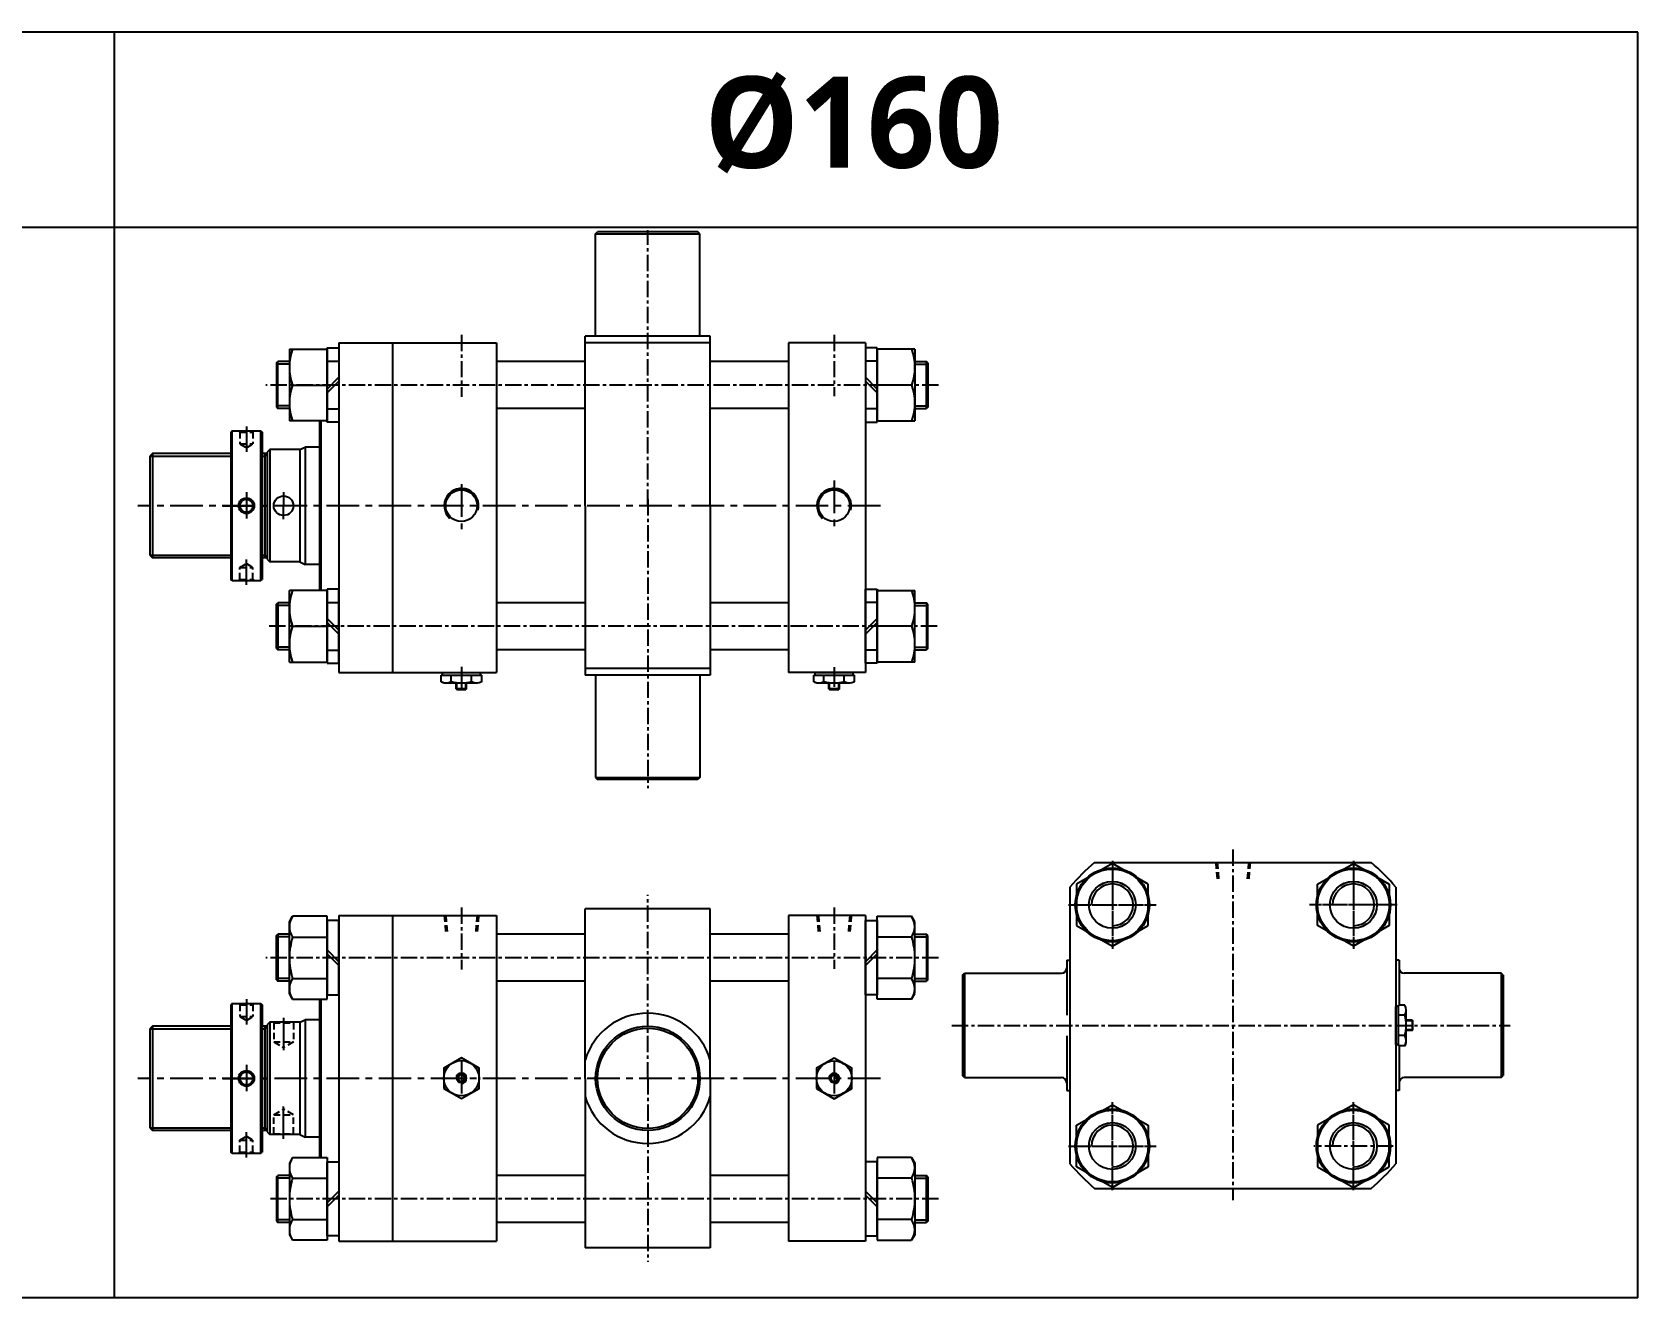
# Model space of a CAD drawing. Extents: x -819 to 5047, y 0 to 1986.
# Drawn here: x 2275 to 3507, y 0 to 971 of the extents above; entities that cross this region are included whole.
import ezdxf

# ---------------------------------------------------------------- set-up
doc = ezdxf.new("R2010")
doc.units = 0
doc.header["$LTSCALE"] = 10
doc.header["$MEASUREMENT"] = 0
for name, pattern in [('CENTER', [2, 1.25, -0.25, 0.25, -0.25]), ('CENTERX2', [4, 2.5, -0.5, 0.5, -0.5]), ('HIDDENX2', [0.75, 0.5, -0.25])]:
    doc.linetypes.add(name, pattern=pattern)
doc.layers.get('0').update_dxf_attribs({"linetype": 'CONTINUOUS'})
for name, color, linetype in [('CEN', 1, 'CENTERX2'), ('CENTER', 1, 'CENTER'), ('CL', 1, 'CENTER'), ('DIM', 2, 'CONTINUOUS'), ('HID', 2, 'HIDDENX2'), ('ML', 7, 'CONTINUOUS')]:
    doc.layers.add(name, color=color, linetype=linetype)
doc.styles.add('문자', font='romans.shx')

msp = doc.modelspace()

# ---------------------------------------------------------------- linework, layer by layer
for p, q in [((3507, 971), (0, 971)), ((2338, 0), (2338, 971)), ((3507, 0), (3507, 971)), ((3507, 821), (0, 821)), ((3507, 0), (0, 0)), ((3507, 0), (0, 0))]:
    msp.add_line(p, q)
at = {"color": 7, "linetype": 'Continuous'}
for p, q in [((2588.6, 472.7), (2588.6, 477.7)), ((2588.6, 477.7), (2594.9, 477.7)), ((2589.6, 477.7), (2589.6, 479.7)), ((2589.6, 479.7), (2618.8, 479.7)), ((2591.8, 471.7), (2616.6, 471.7)), ((2594.9, 477.7), (2619.8, 477.7)), ((2596.4, 472.7), (2596.4, 477.7)), ((2600.2, 472), (2600.2, 472)), ((2600.2, 467.2), (2600.2, 471.7)), ((2608.2, 467.2), (2608.2, 471.7)), ((2612, 472.7), (2612, 477.7)), ((2618.8, 477.7), (2618.8, 479.7)), ((2619.8, 472.7), (2619.8, 477.7)), ((2874.6, 472.7), (2874.6, 477.7)), ((2874.6, 477.7), (2880.9, 477.7)), ((2875.6, 477.7), (2875.6, 479.7)), ((2875.6, 479.7), (2904.8, 479.7)), ((2877.8, 471.7), (2902.6, 471.7)), ((2880.9, 477.7), (2905.8, 477.7)), ((2882.4, 472.7), (2882.4, 477.7)), ((2886.2, 472), (2886.2, 472)), ((2886.2, 467.2), (2886.2, 471.7)), ((2894.2, 467.2), (2894.2, 471.7)), ((2898, 472.7), (2898, 477.7)), ((2904.8, 477.7), (2904.8, 479.7)), ((2905.8, 472.7), (2905.8, 477.7)), ((2600.2, 467.2), (2600.7, 466.7)), ((2608.2, 467.2), (2600.2, 467.2)), ((2600.7, 466.7), (2607.7, 466.7)), ((2608.2, 467.2), (2607.7, 466.7)), ((2886.2, 467.2), (2886.7, 466.7)), ((2894.2, 467.2), (2886.2, 467.2)), ((2886.7, 466.7), (2893.7, 466.7)), ((2894.2, 467.2), (2893.7, 466.7)), ((3321.2, 194.4), (3321.2, 223.6)), ((3323.2, 223.6), (3321.2, 223.6)), ((3328.2, 224.6), (3323.2, 224.6)), ((3323.2, 199.7), (3323.2, 224.6)), ((3328.2, 216.8), (3323.2, 216.8)), ((3329.2, 196.6), (3329.2, 221.4)), ((3333.7, 213), (3329.2, 213)), ((3333.7, 213), (3334.2, 212.5)), ((3333.7, 213), (3333.7, 205)), ((3334.2, 205.5), (3334.2, 212.5)), ((3328.2, 201.2), (3323.2, 201.2)), ((3323.2, 193.4), (3323.2, 199.7)), ((3329, 205), (3329, 205)), ((3333.7, 205), (3329.2, 205)), ((3333.7, 205), (3334.2, 205.5)), ((3323.2, 194.4), (3321.2, 194.4)), ((3328.2, 193.4), (3323.2, 193.4))]:
    msp.add_line(p, q, dxfattribs=at)
for points in [[(2590.7, 160.7), (2604.2, 153), (2617.7, 160.7), (2617.7, 176.3), (2604.2, 184.1), (2590.7, 176.3)], [(2876.7, 160.6), (2890.2, 152.8), (2903.7, 160.6), (2903.7, 176.2), (2890.2, 184), (2876.7, 176.2)], [(2602.7, 171), (2601.3, 168.5), (2602.7, 166), (2605.6, 166), (2607.1, 168.5), (2605.6, 171)], [(2888.7, 170.9), (2887.3, 168.4), (2888.7, 165.9), (2891.6, 165.9), (2893.1, 168.4), (2891.6, 170.9)]]:
    msp.add_lwpolyline(points, close=True, dxfattribs=at)
for centre, radius in [((2604.2, 168.5), 13.5), ((2890.2, 168.4), 13.5), ((2604.2, 168.5), 3.5), ((2890.2, 168.4), 3.5)]:
    msp.add_circle(centre, radius, dxfattribs=at)
for centre, radius, start, end in [((2591.8, 477.4), 5.62, 235.6158, 270), ((2592.5, 480), 8.22, 241.7006, 298.2994), ((2604.2, 503.1), 31.3, 255.6172, 270.0141), ((2604.2, 503.1), 31.3, 269.9859, 284.3828), ((2615.9, 480), 8.22, 241.7006, 298.2994), ((2877.8, 477.4), 5.62, 235.6158, 270), ((2878.5, 480), 8.22, 241.7006, 298.2994), ((2890.2, 503.1), 31.3, 255.6172, 270.0141), ((2890.2, 503.1), 31.3, 269.9859, 284.3828), ((2901.9, 480), 8.22, 241.7006, 298.2994), ((3321, 220.7), 8.22, 331.7006, 28.2994), ((3297.9, 209), 31.3, 359.9859, 14.3828), ((3297.9, 209), 31.3, 345.6172, 0.0141), ((3321, 197.3), 8.22, 331.7006, 28.2994), ((3323.6, 196.6), 5.62, 325.6158, 0)]:
    msp.add_arc(centre, radius, start, end, dxfattribs=at)
at = {"layer": 'CEN'}
for p, q in [((2439.2, 668.5), (2439.2, 648.9)), ((2439.2, 618.2), (2439.2, 598)), ((2467.7, 618), (2467.7, 607.7)), ((2604.2, 624.1), (2604.2, 589.6)), ((2890.2, 627.1), (2890.2, 589.7)), ((2925.7, 607.7), (2355.8, 607.7)), ((2421, 607.7), (2456.3, 607.7)), ((2421, 607.7), (2456.3, 607.7)), ((2467.7, 597.3), (2467.7, 607.7)), ((2439.2, 547), (2439.2, 566.5)), ((2604.2, 484.1), (2604.2, 467.7)), ((2890.2, 483.9), (2890.2, 468.7)), ((2439.2, 229.2), (2439.2, 209.6)), ((2467.7, 214.9), (2467.7, 189.6)), ((2439.2, 178.9), (2439.2, 158.7)), ((2604.2, 181.8), (2604.2, 155.3)), ((2890.2, 181.8), (2890.2, 155.2)), ((2925.7, 168.4), (2355.8, 168.4)), ((2421, 168.4), (2456.3, 168.4)), ((2421, 168.4), (2456.3, 168.4)), ((2467.7, 121.9), (2467.7, 147)), ((2439.2, 107.7), (2439.2, 127.2))]:
    msp.add_line(p, q, dxfattribs=at)
at = {"layer": 'CENTER'}
for p, q in [((2747.2, 607.7), (2747.2, 819.2)), ((2970.2, 700.2), (2454.2, 700.2)), ((2747.2, 612.7), (2747.2, 390.9)), ((2969.2, 515.2), (2454.2, 515.2)), ((3196.2, 344), (3196.2, 74.9)), ((2747.2, 168.4), (2747.2, 309.1)), ((2980.5, 209), (3409, 209)), ((2747.2, 168.4), (2747.2, 27.7)), ((2970.2, 75.9), (2455.2, 75.9))]:
    msp.add_line(p, q, dxfattribs=at)
at = {"layer": 'CL'}
for p, q in [((3103.7, 335.2), (3103.7, 267.7)), ((3288.7, 335.2), (3288.7, 267.7)), ((3103.7, 331.9), (3103.7, 271)), ((3288.7, 331.9), (3288.7, 271)), ((3070, 301.5), (3137.4, 301.5)), ((3073.3, 301.5), (3134.2, 301.5)), ((3322.4, 301.5), (3255, 301.5)), ((3319.2, 301.5), (3258.3, 301.5)), ((3103.7, 82.7), (3103.7, 150.2)), ((3288.7, 82.7), (3288.7, 150.2)), ((3103.7, 86), (3103.7, 146.9)), ((3288.7, 86), (3288.7, 146.9)), ((3070, 116.5), (3137.4, 116.5)), ((3073.3, 116.5), (3134.2, 116.5)), ((3319.2, 116.5), (3258.3, 116.5))]:
    msp.add_line(p, q, dxfattribs=at)
at = {"layer": 'DIM'}
for p, q in [((2365.2, 645.7), (2427.2, 645.7)), ((2451.2, 645.7), (2453.2, 645.7)), ((2453.2, 645.7), (2455.2, 646.9)), ((2365.2, 569.7), (2427.2, 569.7)), ((2451.2, 569.7), (2453.2, 569.7)), ((2453.2, 569.7), (2455.2, 568.6)), ((2365.2, 206.4), (2427.2, 206.4)), ((2451.2, 206.4), (2453.2, 206.4)), ((2453.2, 206.4), (2455.2, 207.6)), ((2365.2, 130.4), (2427.2, 130.4)), ((2451.2, 130.4), (2453.2, 130.4)), ((2453.2, 130.4), (2455.2, 129.3))]:
    msp.add_line(p, q, dxfattribs=at)
for centre in [(2604.2, 607.7), (2890.2, 607.7)]:
    msp.add_arc(centre, 13.2, 344.9927, 228.1925, dxfattribs=at)
at = {"layer": 'HID'}
for p, q in [((2434.2, 664.2), (2433.2, 665.2)), ((2434.2, 664.2), (2434.2, 655.2)), ((2434.2, 664.2), (2444.2, 664.2)), ((2434.2, 655.2), (2444.2, 655.2)), ((2434.2, 655.2), (2439.2, 652.1)), ((2439.2, 652.1), (2444.2, 655.2)), ((2444.2, 664.2), (2445.2, 665.2)), ((2444.2, 664.2), (2444.2, 655.2)), ((2434.2, 560.2), (2439.2, 563.4)), ((2434.2, 551.2), (2434.2, 560.2)), ((2434.2, 560.2), (2444.2, 560.2)), ((2439.2, 563.4), (2444.2, 560.2)), ((2444.2, 551.2), (2444.2, 560.2)), ((2434.2, 551.2), (2433.2, 550.2)), ((2434.2, 551.2), (2444.2, 551.2)), ((2444.2, 551.2), (2445.2, 550.2)), ((3183, 334), (3184.2, 320)), ((3184.2, 334), (3185.4, 320)), ((3208.3, 334), (3207, 320)), ((3209.4, 334), (3208.2, 320)), ((2590.9, 293.4), (2592.2, 279.4)), ((2592.1, 293.4), (2593.3, 279.4)), ((2616.2, 293.4), (2615, 279.4)), ((2617.4, 293.4), (2616.2, 279.4)), ((2876.9, 293.4), (2878.2, 279.4)), ((2878.1, 293.4), (2879.3, 279.4)), ((2902.2, 293.4), (2901, 279.4)), ((2903.4, 293.4), (2902.2, 279.4)), ((2434.2, 224.9), (2433.2, 225.9)), ((2434.2, 224.9), (2434.2, 215.9)), ((2434.2, 224.9), (2444.2, 224.9)), ((2444.2, 224.9), (2445.2, 225.9)), ((2444.2, 224.9), (2444.2, 215.9)), ((2434.2, 215.9), (2444.2, 215.9)), ((2434.2, 215.9), (2439.2, 212.8)), ((2439.2, 212.8), (2444.2, 215.9)), ((2459.7, 211.4), (2460.2, 210.9)), ((2460.2, 210.9), (2460.2, 196.4)), ((2460.2, 210.9), (2475.2, 210.9)), ((2475.7, 211.4), (2475.2, 210.9)), ((2475.2, 210.9), (2475.2, 196.4)), ((2460.2, 196.4), (2475.2, 196.4)), ((2460.2, 196.4), (2467.7, 192.1)), ((2475.2, 196.4), (2467.7, 192.1)), ((2460.2, 140.4), (2467.7, 144.8)), ((2460.2, 140.4), (2475.2, 140.4)), ((2460.2, 125.9), (2460.2, 140.4)), ((2475.2, 140.4), (2467.7, 144.8)), ((2475.2, 125.9), (2475.2, 140.4)), ((2434.2, 120.9), (2439.2, 124.1)), ((2439.2, 124.1), (2444.2, 120.9)), ((2459.7, 125.4), (2460.2, 125.9)), ((2460.2, 125.9), (2475.2, 125.9)), ((2475.7, 125.4), (2475.2, 125.9)), ((2434.2, 111.9), (2433.2, 110.9)), ((2434.2, 111.9), (2434.2, 120.9)), ((2434.2, 120.9), (2444.2, 120.9)), ((2434.2, 111.9), (2444.2, 111.9)), ((2444.2, 111.9), (2444.2, 120.9)), ((2444.2, 111.9), (2445.2, 110.9))]:
    msp.add_line(p, q, dxfattribs=at)
at = {"layer": 'ML'}
for p, q in [((2707.2, 816.2), (2708.7, 817.7)), ((2707.2, 737.7), (2707.2, 816.2)), ((2707.2, 816.2), (2787.2, 816.2)), ((2785.7, 817.7), (2708.7, 817.7)), ((2787.2, 816.2), (2785.7, 817.7)), ((2787.2, 737.7), (2787.2, 816.2)), ((2472.2, 727.7), (2472.2, 672.7)), ((2472.2, 727.7), (2501.2, 727.7)), ((2501.2, 671.8), (2501.2, 728.7)), ((2501.2, 728.7), (2510.2, 728.7)), ((2501.2, 727.7), (2501.2, 672.7)), ((2510.2, 732.7), (2510.2, 479.7)), ((2510.2, 732.7), (2631.2, 732.7)), ((2510.2, 728.7), (2510.2, 671.8)), ((2551.2, 732.7), (2551.2, 479.7)), ((2631.2, 732.7), (2631.2, 479.7)), ((2795.2, 737.7), (2699.2, 737.7)), ((2699.2, 607.7), (2699.2, 737.7)), ((2795.2, 732.7), (2699.2, 732.7)), ((2795.2, 607.7), (2795.2, 737.7)), ((2914.2, 732.7), (2855.2, 732.7)), ((2855.2, 732.7), (2855.2, 479.7)), ((2914.2, 732.7), (2914.2, 479.7)), ((2923.2, 728.7), (2914.2, 728.7)), ((2914.2, 728.7), (2914.2, 671.8)), ((2923.2, 671.8), (2923.2, 728.7)), ((2952.2, 727.7), (2923.2, 727.7)), ((2923.2, 727.7), (2923.2, 672.7)), ((2952.2, 727.7), (2952.2, 672.7)), ((2462.2, 717.2), (2463.2, 718.2)), ((2462.2, 717.2), (2462.2, 683.2)), ((2472.2, 718.2), (2463.2, 718.2)), ((2463.2, 682.2), (2463.2, 718.2)), ((2501.2, 718.5), (2510.2, 718.5)), ((2699.2, 718.2), (2631.2, 718.2)), ((2855.2, 718.2), (2795.2, 718.2)), ((2923.2, 718.5), (2914.2, 718.5)), ((2952.2, 718.2), (2961.2, 718.2)), ((2962.2, 717.2), (2961.2, 718.2)), ((2961.2, 682.2), (2961.2, 718.2)), ((2962.2, 717.2), (2962.2, 683.2)), ((2501.2, 697.2), (2510.2, 706.2)), ((2501.2, 694.2), (2510.2, 703.2)), ((2923.2, 697.2), (2914.2, 706.2)), ((2923.2, 694.2), (2914.2, 703.2)), ((2474.6, 700.2), (2501.2, 700.2)), ((2947.6, 700.2), (2923.2, 700.2)), ((2949.7, 700.2), (2923.2, 700.2)), ((2462.2, 683.2), (2463.2, 682.2)), ((2472.2, 682.2), (2463.2, 682.2)), ((2501.2, 682), (2510.2, 682)), ((2699.2, 682.2), (2631.2, 682.2)), ((2855.2, 682.2), (2795.2, 682.2)), ((2923.2, 682), (2914.2, 682)), ((2952.2, 682.2), (2961.2, 682.2)), ((2962.2, 683.2), (2961.2, 682.2)), ((2501.2, 672.7), (2472.2, 672.7)), ((2495.2, 672.7), (2495.2, 542.7)), ((2496.2, 672.7), (2496.2, 542.7)), ((2510.2, 671.8), (2501.2, 671.8)), ((2914.2, 671.8), (2923.2, 671.8)), ((2923.2, 672.7), (2952.2, 672.7)), ((2428.2, 665.2), (2427.2, 664.2)), ((2427.2, 664.2), (2427.2, 551.2)), ((2428.2, 550.2), (2428.2, 665.2)), ((2428.2, 665.2), (2450.2, 665.2)), ((2450.2, 550.2), (2450.2, 665.2)), ((2450.2, 665.2), (2451.2, 664.2)), ((2451.2, 664.2), (2451.2, 551.2)), ((2367.2, 647.7), (2365.2, 645.7)), ((2365.2, 645.7), (2365.2, 569.7)), ((2427.2, 647.7), (2367.2, 647.7)), ((2367.2, 647.7), (2367.2, 567.7)), ((2455.2, 647.7), (2451.2, 647.7)), ((2453.2, 647.7), (2453.2, 567.7)), ((2457.2, 650.7), (2455.2, 648.7)), ((2455.2, 648.7), (2455.2, 566.7)), ((2480.2, 650.7), (2457.2, 650.7)), ((2457.2, 650.7), (2457.2, 564.7)), ((2480.2, 650.7), (2484.2, 652.7)), ((2480.2, 650.7), (2480.2, 564.7)), ((2495.2, 652.7), (2484.2, 652.7)), ((2484.2, 652.7), (2484.2, 562.7)), ((2699.2, 607.7), (2699.2, 477.7)), ((2795.2, 607.7), (2795.2, 477.7)), ((2365.2, 569.7), (2367.2, 567.7)), ((2427.2, 567.7), (2367.2, 567.7)), ((2455.2, 567.7), (2451.2, 567.7)), ((2455.2, 566.7), (2457.2, 564.7)), ((2480.2, 564.7), (2457.2, 564.7)), ((2480.2, 564.7), (2484.2, 562.7)), ((2495.2, 562.7), (2484.2, 562.7)), ((2428.2, 550.2), (2427.2, 551.2)), ((2428.2, 550.2), (2450.2, 550.2)), ((2450.2, 550.2), (2451.2, 551.2)), ((2472.2, 487.7), (2472.2, 542.7)), ((2501.2, 542.7), (2472.2, 542.7)), ((2501.2, 543.7), (2501.2, 486.8)), ((2510.2, 543.7), (2501.2, 543.7)), ((2501.2, 487.7), (2501.2, 542.7)), ((2510.2, 486.8), (2510.2, 543.7)), ((2914.2, 486.8), (2914.2, 543.7)), ((2914.2, 543.7), (2923.2, 543.7)), ((2923.2, 543.7), (2923.2, 486.8)), ((2923.2, 487.7), (2923.2, 542.7)), ((2923.2, 542.7), (2952.2, 542.7)), ((2952.2, 487.7), (2952.2, 542.7)), ((2462.2, 532.2), (2463.2, 533.2)), ((2462.2, 498.2), (2462.2, 532.2)), ((2472.2, 533.2), (2463.2, 533.2)), ((2463.2, 533.2), (2463.2, 497.2)), ((2501.2, 533.5), (2510.2, 533.5)), ((2699.2, 533.2), (2631.2, 533.2)), ((2855.2, 533.2), (2795.2, 533.2)), ((2923.2, 533.5), (2914.2, 533.5)), ((2952.2, 533.2), (2961.2, 533.2)), ((2962.2, 532.2), (2961.2, 533.2)), ((2961.2, 533.2), (2961.2, 497.2)), ((2962.2, 498.2), (2962.2, 532.2)), ((2501.2, 521.2), (2510.2, 512.2)), ((2501.2, 518.2), (2510.2, 509.2)), ((2923.2, 521.2), (2914.2, 512.2)), ((2923.2, 518.2), (2914.2, 509.2)), ((2474.6, 515.2), (2501.2, 515.2)), ((2947.6, 515.2), (2923.2, 515.2)), ((2949.7, 515.2), (2923.2, 515.2)), ((2462.2, 498.2), (2463.2, 497.2)), ((2472.2, 497.2), (2463.2, 497.2)), ((2501.2, 497), (2510.2, 497)), ((2699.2, 497.2), (2631.2, 497.2)), ((2855.2, 497.2), (2795.2, 497.2)), ((2923.2, 497), (2914.2, 497)), ((2952.2, 497.2), (2961.2, 497.2)), ((2962.2, 498.2), (2961.2, 497.2)), ((2472.2, 487.7), (2501.2, 487.7)), ((2501.2, 486.8), (2510.2, 486.8)), ((2795.2, 482.7), (2699.2, 482.7)), ((2923.2, 486.8), (2914.2, 486.8)), ((2952.2, 487.7), (2923.2, 487.7)), ((2510.2, 479.7), (2631.2, 479.7)), ((2795.2, 477.7), (2699.2, 477.7)), ((2707.2, 477.7), (2707.2, 399.2)), ((2787.2, 477.7), (2787.2, 399.2)), ((2914.2, 479.7), (2855.2, 479.7)), ((2707.2, 399.2), (2708.7, 397.7)), ((2707.2, 399.2), (2787.2, 399.2)), ((2785.7, 397.7), (2708.7, 397.7)), ((2787.2, 399.2), (2785.7, 397.7)), ((3103.7, 333.2), (3076.2, 317.4)), ((3090, 334), (3302.4, 334)), ((3131.2, 317.4), (3103.7, 333.2)), ((3261.2, 317.4), (3288.7, 333.2)), ((3288.7, 333.2), (3316.2, 317.4)), ((3071.2, 315.1), (3071.2, 102.8)), ((3076.2, 317.4), (3076.2, 285.6)), ((3131.2, 285.6), (3131.2, 317.4)), ((3261.2, 285.6), (3261.2, 317.4)), ((3316.2, 317.4), (3316.2, 285.6)), ((3321.2, 315.1), (3321.2, 102.8)), ((2795.2, 298.4), (2699.2, 298.4)), ((2699.2, 168.4), (2699.2, 298.4)), ((2795.2, 168.4), (2795.2, 298.4)), ((2472.2, 288.4), (2474.6, 292.7)), ((2472.2, 233.4), (2472.2, 288.4)), ((2501.2, 292.7), (2474.6, 292.7)), ((2501.2, 229.2), (2501.2, 292.7)), ((2501.2, 289.4), (2501.2, 232.5)), ((2510.2, 289.4), (2501.2, 289.4)), ((2510.2, 293.4), (2510.2, 43.4)), ((2510.2, 293.4), (2631.2, 293.4)), ((2510.2, 232.5), (2510.2, 289.4)), ((2551.2, 293.4), (2551.2, 43.4)), ((2631.2, 293.4), (2631.2, 43.4)), ((2914.2, 293.4), (2855.2, 293.4)), ((2855.2, 293.4), (2855.2, 43.4)), ((2914.2, 293.4), (2914.2, 43.4)), ((2914.2, 232.5), (2914.2, 289.4)), ((2914.2, 289.4), (2923.2, 289.4)), ((2923.2, 229.2), (2923.2, 292.7)), ((2923.2, 292.7), (2949.7, 292.7)), ((2923.2, 289.4), (2923.2, 232.5)), ((2952.2, 288.4), (2949.7, 292.7)), ((2952.2, 233.4), (2952.2, 288.4)), ((3076.2, 285.6), (3103.7, 269.7)), ((3103.7, 269.7), (3131.2, 285.6)), ((3288.7, 269.7), (3261.2, 285.6)), ((3316.2, 285.6), (3288.7, 269.7)), ((2462.2, 277.9), (2463.2, 278.9)), ((2462.2, 243.9), (2462.2, 277.9)), ((2472.2, 278.9), (2463.2, 278.9)), ((2463.2, 278.9), (2463.2, 242.9)), ((2474.6, 276.8), (2501.2, 276.8)), ((2699.2, 278.9), (2631.2, 278.9)), ((2855.2, 278.9), (2795.2, 278.9)), ((2949.7, 276.8), (2923.2, 276.8)), ((2952.2, 278.9), (2961.2, 278.9)), ((2962.2, 277.9), (2961.2, 278.9)), ((2961.2, 278.9), (2961.2, 242.9)), ((2962.2, 243.9), (2962.2, 277.9)), ((2501.2, 266.9), (2510.2, 257.9)), ((2501.2, 263.9), (2510.2, 254.9)), ((2923.2, 266.9), (2914.2, 257.9)), ((2923.2, 263.9), (2914.2, 254.9)), ((3068.7, 259), (3071.2, 259)), ((3068.7, 259), (3068.7, 217)), ((3323.7, 259), (3321.2, 259)), ((3323.7, 259), (3323.7, 224.6)), ((2988.7, 247.5), (2990.2, 249)), ((2988.7, 247.5), (2988.7, 170.5)), ((2990.2, 249), (3064.7, 249)), ((2990.2, 249), (2990.2, 169)), ((3402.2, 249), (3327.7, 249)), ((3403.7, 247.5), (3402.2, 249)), ((3402.2, 249), (3402.2, 169)), ((3403.7, 247.5), (3403.7, 170.5)), ((2462.2, 243.9), (2463.2, 242.9)), ((2472.2, 242.9), (2463.2, 242.9)), ((2474.6, 245), (2501.2, 245)), ((2699.2, 242.9), (2631.2, 242.9)), ((2855.2, 242.9), (2795.2, 242.9)), ((2949.7, 245), (2923.2, 245)), ((2952.2, 242.9), (2961.2, 242.9)), ((2962.2, 243.9), (2961.2, 242.9)), ((2428.2, 225.9), (2427.2, 224.9)), ((2427.2, 224.9), (2427.2, 111.9)), ((2428.2, 110.9), (2428.2, 225.9)), ((2428.2, 225.9), (2450.2, 225.9)), ((2450.2, 110.9), (2450.2, 225.9)), ((2450.2, 225.9), (2451.2, 224.9)), ((2451.2, 224.9), (2451.2, 111.9)), ((2474.6, 229.2), (2472.2, 233.4)), ((2474.6, 229.2), (2501.2, 229.2)), ((2495.2, 229.2), (2495.2, 107.7)), ((2496.2, 229.2), (2496.2, 107.7)), ((2501.2, 232.5), (2510.2, 232.5)), ((2923.2, 232.5), (2914.2, 232.5)), ((2949.7, 229.2), (2923.2, 229.2)), ((2949.7, 229.2), (2952.2, 233.4)), ((2457.2, 211.4), (2455.2, 209.4)), ((2480.2, 211.4), (2457.2, 211.4)), ((2457.2, 211.4), (2457.2, 125.4)), ((2480.2, 211.4), (2484.2, 213.4)), ((2480.2, 211.4), (2480.2, 125.4)), ((2495.2, 213.4), (2484.2, 213.4)), ((2484.2, 213.4), (2484.2, 123.4)), ((2367.2, 208.4), (2365.2, 206.4)), ((2365.2, 206.4), (2365.2, 130.4)), ((2427.2, 208.4), (2367.2, 208.4)), ((2367.2, 208.4), (2367.2, 128.4)), ((2455.2, 208.4), (2451.2, 208.4)), ((2453.2, 208.4), (2453.2, 128.4)), ((2455.2, 209.4), (2455.2, 127.4)), ((3068.7, 201), (3068.7, 159)), ((3323.7, 193.4), (3323.7, 159)), ((2699.2, 168.4), (2699.2, 38.4)), ((2795.2, 168.4), (2795.2, 38.4)), ((2990.2, 169), (2988.7, 170.5)), ((2990.2, 169), (3064.7, 169)), ((3402.2, 169), (3327.7, 169)), ((3402.2, 169), (3403.7, 170.5)), ((3068.7, 159), (3071.2, 159)), ((3076.2, 132.4), (3103.7, 148.2)), ((3103.7, 148.2), (3131.2, 132.4)), ((3288.7, 148.2), (3261.2, 132.4)), ((3316.2, 132.4), (3288.7, 148.2)), ((3323.7, 159), (3321.2, 159)), ((2365.2, 130.4), (2367.2, 128.4)), ((2427.2, 128.4), (2367.2, 128.4)), ((2455.2, 128.4), (2451.2, 128.4)), ((2455.2, 127.4), (2457.2, 125.4)), ((2480.2, 125.4), (2457.2, 125.4)), ((2480.2, 125.4), (2484.2, 123.4)), ((2495.2, 123.4), (2484.2, 123.4)), ((3076.2, 100.6), (3076.2, 132.4)), ((3131.2, 132.4), (3131.2, 100.6)), ((3261.2, 132.4), (3261.2, 100.6)), ((3316.2, 100.6), (3316.2, 132.4)), ((2428.2, 110.9), (2427.2, 111.9)), ((2428.2, 110.9), (2450.2, 110.9)), ((2450.2, 110.9), (2451.2, 111.9)), ((2474.6, 107.7), (2472.2, 103.4)), ((2472.2, 103.4), (2472.2, 48.4)), ((2474.6, 107.7), (2501.2, 107.7)), ((2501.2, 107.7), (2501.2, 44.2)), ((2501.2, 47.5), (2501.2, 104.4)), ((2501.2, 104.4), (2510.2, 104.4)), ((2510.2, 104.4), (2510.2, 47.5)), ((2923.2, 104.4), (2914.2, 104.4)), ((2914.2, 104.4), (2914.2, 47.5)), ((2949.7, 107.7), (2923.2, 107.7)), ((2923.2, 107.7), (2923.2, 44.2)), ((2923.2, 47.5), (2923.2, 104.4)), ((2949.7, 107.7), (2952.2, 103.4)), ((2952.2, 103.4), (2952.2, 48.4)), ((3103.7, 84.7), (3076.2, 100.6)), ((3131.2, 100.6), (3103.7, 84.7)), ((3261.2, 100.6), (3288.7, 84.7)), ((3288.7, 84.7), (3316.2, 100.6)), ((2462.2, 92.9), (2463.2, 93.9)), ((2462.2, 92.9), (2462.2, 58.9)), ((2472.2, 93.9), (2463.2, 93.9)), ((2463.2, 57.9), (2463.2, 93.9)), ((2474.6, 91.8), (2501.2, 91.8)), ((2699.2, 93.9), (2631.2, 93.9)), ((2855.2, 93.9), (2795.2, 93.9)), ((2949.7, 91.8), (2923.2, 91.8)), ((2952.2, 93.9), (2961.2, 93.9)), ((2962.2, 92.9), (2961.2, 93.9)), ((2961.2, 57.9), (2961.2, 93.9)), ((2962.2, 92.9), (2962.2, 58.9)), ((2501.2, 72.9), (2510.2, 81.9)), ((2501.2, 69.9), (2510.2, 78.9)), ((2923.2, 72.9), (2914.2, 81.9)), ((2923.2, 69.9), (2914.2, 78.9)), ((3090, 84), (3302.4, 84)), ((2462.2, 58.9), (2463.2, 57.9)), ((2472.2, 57.9), (2463.2, 57.9)), ((2474.6, 60), (2501.2, 60)), ((2699.2, 57.9), (2631.2, 57.9)), ((2855.2, 57.9), (2795.2, 57.9)), ((2949.7, 60), (2923.2, 60)), ((2952.2, 57.9), (2961.2, 57.9)), ((2962.2, 58.9), (2961.2, 57.9)), ((2472.2, 48.4), (2474.6, 44.2)), ((2501.2, 44.2), (2474.6, 44.2)), ((2510.2, 47.5), (2501.2, 47.5)), ((2510.2, 43.4), (2631.2, 43.4)), ((2795.2, 38.4), (2699.2, 38.4)), ((2914.2, 43.4), (2855.2, 43.4)), ((2914.2, 47.5), (2923.2, 47.5)), ((2923.2, 44.2), (2949.7, 44.2)), ((2952.2, 48.4), (2949.7, 44.2))]:
    msp.add_line(p, q, dxfattribs=at)
at = {"layer": 'ML', "color": 1, "linetype": 'CENTER'}
for p, q in [((2604.2, 738.7), (2604.2, 691.3)), ((2890.2, 738.7), (2890.2, 691.8)), ((2604.2, 299.4), (2604.2, 252)), ((2890.2, 299.4), (2890.2, 252.4)), ((2970.2, 260.9), (2454.2, 260.9))]:
    msp.add_line(p, q, dxfattribs=at)
at = {"layer": 'ML', "color": 2}
for p, q in [((2472.2, 716.2), (2462.2, 716.2)), ((2952.2, 716.2), (2962.2, 716.2)), ((2472.2, 684.2), (2462.2, 684.2)), ((2952.2, 684.2), (2962.2, 684.2)), ((2472.2, 531.2), (2462.2, 531.2)), ((2952.2, 531.2), (2962.2, 531.2)), ((2472.2, 499.2), (2462.2, 499.2)), ((2952.2, 499.2), (2962.2, 499.2)), ((2600.7, 471.9), (2600.7, 471.9)), ((2600.7, 466.7), (2600.7, 471.7)), ((2607.7, 466.7), (2607.7, 471.7)), ((2886.7, 471.9), (2886.7, 471.9)), ((2886.7, 466.7), (2886.7, 471.7)), ((2893.7, 466.7), (2893.7, 471.7)), ((2472.2, 276.9), (2462.2, 276.9)), ((2952.2, 276.9), (2962.2, 276.9)), ((2472.2, 244.9), (2462.2, 244.9)), ((2952.2, 244.9), (2962.2, 244.9)), ((3334.2, 212.5), (3329.2, 212.5)), ((3329, 205.5), (3329, 205.5)), ((3334.2, 205.5), (3329.2, 205.5)), ((2472.2, 91.9), (2462.2, 91.9)), ((2952.2, 91.9), (2962.2, 91.9)), ((2472.2, 59.9), (2462.2, 59.9)), ((2952.2, 59.9), (2962.2, 59.9))]:
    msp.add_line(p, q, dxfattribs=at)
at = {"layer": 'ML'}
for centre, radius in [((2604.2, 607.7), 12.1), ((2890.2, 607.7), 12.1), ((2439.2, 607.7), 6), ((2439.2, 607.7), 5), ((2439.2, 607.7), 5), ((2467.7, 607.7), 7.5), ((3103.7, 301.5), 28.4), ((3103.7, 301.5), 27.5), ((3288.7, 301.5), 28.4), ((3288.7, 301.5), 27.5), ((3103.7, 301.5), 18), ((3288.7, 301.5), 18), ((2747.2, 168.4), 40), ((2747.2, 168.4), 38.5), ((2439.2, 168.4), 6), ((2439.2, 168.4), 5), ((2439.2, 168.4), 5), ((3103.7, 116.5), 28.4), ((3103.7, 116.5), 27.5), ((3288.7, 116.5), 28.4), ((3288.7, 116.5), 27.5), ((3103.7, 116.5), 18), ((3288.7, 116.5), 18)]:
    msp.add_circle(centre, radius, dxfattribs=at)
for centre, radius, start, end in [((2511.9, 714), 39.7, 159.7297, 200.2703), ((2912.5, 714), 39.7, 339.7297, 20.2703), ((2511.9, 686.5), 39.7, 159.7297, 200.2703), ((2912.5, 686.5), 39.7, 339.7297, 20.2703), ((2511.9, 529), 39.7, 159.7297, 200.2703), ((2912.5, 529), 39.7, 339.7297, 20.2703), ((2511.9, 501.5), 39.7, 159.7297, 200.2703), ((2912.5, 501.5), 39.7, 339.7297, 20.2703), ((3196.2, 209), 164, 130.3419, 139.6581), ((3196.2, 209), 164, 40.3419, 49.6581), ((2486.2, 284.7), 14, 145.591, 214.409), ((2938.1, 284.7), 14, 325.591, 34.409), ((2527.2, 260.5), 55, 162.8014, 179.5998), ((2897.2, 260.5), 55, 0.4002, 17.1986), ((2527.2, 261.3), 55, 180.4002, 197.1986), ((2897.2, 261.3), 55, 342.8014, 359.5998), ((3064.7, 253), 4, 270, 0), ((3327.7, 253), 4, 180, 270), ((2486.2, 237.1), 14, 145.591, 214.409), ((2938.1, 237.1), 14, 325.591, 34.409), ((2747.2, 168.4), 50, 16.2602, 163.7398), ((3064.7, 165), 4, 0, 90), ((3327.7, 165), 4, 90, 180), ((2747.2, 168.4), 50, 196.2602, 343.7398), ((2486.2, 99.7), 14, 145.591, 214.409), ((2938.1, 99.7), 14, 325.591, 34.409), ((3196.2, 209), 164, 220.3419, 229.6581), ((3196.2, 209), 164, 310.3419, 319.6581), ((2527.2, 75.5), 55, 162.8014, 179.5998), ((2897.2, 75.5), 55, 0.4002, 17.1986), ((2527.2, 76.3), 55, 180.4002, 197.1986), ((2897.2, 76.3), 55, 342.8014, 359.5998), ((2486.2, 52.1), 14, 145.591, 214.409), ((2938.1, 52.1), 14, 325.591, 34.409)]:
    msp.add_arc(centre, radius, start, end, dxfattribs=at)
at = {"layer": 'ML', "color": 2}
for centre, radius in [((3103.7, 301.5), 16), ((3288.7, 301.5), 16), ((2604.2, 168.5), 4), ((2890.2, 168.4), 4), ((3103.7, 116.5), 16), ((3288.7, 116.5), 16)]:
    msp.add_arc(centre, radius, 270, 180, dxfattribs=at)

# ---------------------------------------------------------------- texts
at = {"insert": (2790.7, 936.9), "char_height": 70, "attachment_point": 1, "style": '문자'}
msp.add_mtext_dynamic_manual_height_columns('{\\fMalgun Gothic|b1|i0|c129|p50;%%C160}', width=124.533, gutter_width=16, heights=[-75.6], dxfattribs=at)

doc.saveas('drawing.dxf')
